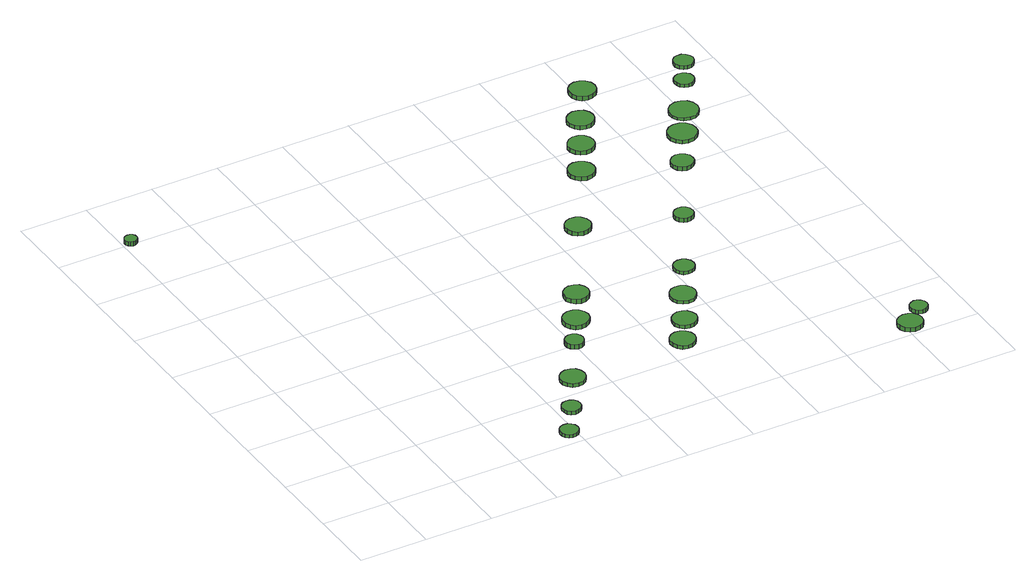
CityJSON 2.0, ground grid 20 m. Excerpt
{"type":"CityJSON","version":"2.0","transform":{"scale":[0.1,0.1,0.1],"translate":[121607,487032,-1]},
"CityObjects":{
"tree1":{"type":"SolitaryVegetationObject","attributes":{"function":"something"},"geometry":[{"type":"MultiSurface","lod":"1","boundaries":[[[0,1,2,3,4,5,6,7,8,9,10,11,12,13,14]],[[15,16,17,18,19,20,21,22,23,24,25,26,27,28,29]],[[0,29,28,1]],[[1,28,27,2]],[[2,27,26,3]],[[3,26,25,4]],[[4,25,24,5]],[[5,24,23,6]],[[6,23,22,7]],[[7,22,21,8]],[[8,21,20,9]],[[9,20,19,10]],[[10,19,18,11]],[[11,18,17,12]],[[12,17,16,13]],[[13,16,15,14]],[[14,15,29,0]]]}]},
"tree2":{"type":"SolitaryVegetationObject","attributes":{"function":"something"},"geometry":[{"type":"MultiSurface","lod":"1","boundaries":[[[30,31,32,33,34,35,36,37,38,39,40,41,42,43,44]],[[45,46,47,48,49,50,51,52,53,54,55,56,57,58,59]],[[30,59,58,31]],[[31,58,57,32]],[[32,57,56,33]],[[33,56,55,34]],[[34,55,54,35]],[[35,54,53,36]],[[36,53,52,37]],[[37,52,51,38]],[[38,51,50,39]],[[39,50,49,40]],[[40,49,48,41]],[[41,48,47,42]],[[42,47,46,43]],[[43,46,45,44]],[[44,45,59,30]]]}]},
"tree3":{"type":"SolitaryVegetationObject","attributes":{"function":"something"},"geometry":[{"type":"MultiSurface","lod":"1","boundaries":[[[60,61,62,63,64,65,66,67,68,69,70,71,72,73,74]],[[75,76,77,78,79,80,81,82,83,84,85,86,87,88,89]],[[60,89,88,61]],[[61,88,87,62]],[[62,87,86,63]],[[63,86,85,64]],[[64,85,84,65]],[[65,84,83,66]],[[66,83,82,67]],[[67,82,81,68]],[[68,81,80,69]],[[69,80,79,70]],[[70,79,78,71]],[[71,78,77,72]],[[72,77,76,73]],[[73,76,75,74]],[[74,75,89,60]]]}]},
"tree4":{"type":"SolitaryVegetationObject","attributes":{"function":"something"},"geometry":[{"type":"MultiSurface","lod":"1","boundaries":[[[90,91,92,93,94,95,96,97,98,99,100,101,102,103,104]],[[105,106,107,108,109,110,111,112,113,114,115,116,117,118,119]],[[90,119,118,91]],[[91,118,117,92]],[[92,117,116,93]],[[93,116,115,94]],[[94,115,114,95]],[[95,114,113,96]],[[96,113,112,97]],[[97,112,111,98]],[[98,111,110,99]],[[99,110,109,100]],[[100,109,108,101]],[[101,108,107,102]],[[102,107,106,103]],[[103,106,105,104]],[[104,105,119,90]]]}]},
"tree5":{"type":"SolitaryVegetationObject","attributes":{"function":"something"},"geometry":[{"type":"MultiSurface","lod":"1","boundaries":[[[120,121,122,123,124,125,126,127,128,129,130,131,132,133,134]],[[135,136,137,138,139,140,141,142,143,144,145,146,147,148,149]],[[120,149,148,121]],[[121,148,147,122]],[[122,147,146,123]],[[123,146,145,124]],[[124,145,144,125]],[[125,144,143,126]],[[126,143,142,127]],[[127,142,141,128]],[[128,141,140,129]],[[129,140,139,130]],[[130,139,138,131]],[[131,138,137,132]],[[132,137,136,133]],[[133,136,135,134]],[[134,135,149,120]]]}]},
"tree6":{"type":"SolitaryVegetationObject","attributes":{"function":"something"},"geometry":[{"type":"MultiSurface","lod":"1","boundaries":[[[150,151,152,153,154,155,156,157,158,159,160,161,162,163,164]],[[165,166,167,168,169,170,171,172,173,174,175,176,177,178,179]],[[150,179,178,151]],[[151,178,177,152]],[[152,177,176,153]],[[153,176,175,154]],[[154,175,174,155]],[[155,174,173,156]],[[156,173,172,157]],[[157,172,171,158]],[[158,171,170,159]],[[159,170,169,160]],[[160,169,168,161]],[[161,168,167,162]],[[162,167,166,163]],[[163,166,165,164]],[[164,165,179,150]]]}]},
"tree7":{"type":"SolitaryVegetationObject","attributes":{"function":"something"},"geometry":[{"type":"MultiSurface","lod":"1","boundaries":[[[180,181,182,183,184,185,186,187,188,189,190,191,192,193,194]],[[195,196,197,198,199,200,201,202,203,204,205,206,207,208,209]],[[180,209,208,181]],[[181,208,207,182]],[[182,207,206,183]],[[183,206,205,184]],[[184,205,204,185]],[[185,204,203,186]],[[186,203,202,187]],[[187,202,201,188]],[[188,201,200,189]],[[189,200,199,190]],[[190,199,198,191]],[[191,198,197,192]],[[192,197,196,193]],[[193,196,195,194]],[[194,195,209,180]]]}]},
"tree8":{"type":"SolitaryVegetationObject","attributes":{"function":"something"},"geometry":[{"type":"MultiSurface","lod":"1","boundaries":[[[210,211,212,213,214,215,216,217,218,219,220,221,222,223,224]],[[225,226,227,228,229,230,231,232,233,234,235,236,237,238,239]],[[210,239,238,211]],[[211,238,237,212]],[[212,237,236,213]],[[213,236,235,214]],[[214,235,234,215]],[[215,234,233,216]],[[216,233,232,217]],[[217,232,231,218]],[[218,231,230,219]],[[219,230,229,220]],[[220,229,228,221]],[[221,228,227,222]],[[222,227,226,223]],[[223,226,225,224]],[[224,225,239,210]]]}]},
"tree9":{"type":"SolitaryVegetationObject","attributes":{"function":"something"},"geometry":[{"type":"MultiSurface","lod":"1","boundaries":[[[240,241,242,243,244,245,246,247,248,249,250,251,252,253,254]],[[255,256,257,258,259,260,261,262,263,264,265,266,267,268,269]],[[240,269,268,241]],[[241,268,267,242]],[[242,267,266,243]],[[243,266,265,244]],[[244,265,264,245]],[[245,264,263,246]],[[246,263,262,247]],[[247,262,261,248]],[[248,261,260,249]],[[249,260,259,250]],[[250,259,258,251]],[[251,258,257,252]],[[252,257,256,253]],[[253,256,255,254]],[[254,255,269,240]]]}]},
"tree10":{"type":"SolitaryVegetationObject","attributes":{"function":"something"},"geometry":[{"type":"MultiSurface","lod":"1","boundaries":[[[270,271,272,273,274,275,276,277,278,279,280,281,282,283,284]],[[285,286,287,288,289,290,291,292,293,294,295,296,297,298,299]],[[270,299,298,271]],[[271,298,297,272]],[[272,297,296,273]],[[273,296,295,274]],[[274,295,294,275]],[[275,294,293,276]],[[276,293,292,277]],[[277,292,291,278]],[[278,291,290,279]],[[279,290,289,280]],[[280,289,288,281]],[[281,288,287,282]],[[282,287,286,283]],[[283,286,285,284]],[[284,285,299,270]]]}]},
"tree11":{"type":"SolitaryVegetationObject","attributes":{"function":"something"},"geometry":[{"type":"MultiSurface","lod":"1","boundaries":[[[300,301,302,303,304,305,306,307,308,309,310,311,312,313,314]],[[315,316,317,318,319,320,321,322,323,324,325,326,327,328,329]],[[300,329,328,301]],[[301,328,327,302]],[[302,327,326,303]],[[303,326,325,304]],[[304,325,324,305]],[[305,324,323,306]],[[306,323,322,307]],[[307,322,321,308]],[[308,321,320,309]],[[309,320,319,310]],[[310,319,318,311]],[[311,318,317,312]],[[312,317,316,313]],[[313,316,315,314]],[[314,315,329,300]]]}]},
"tree12":{"type":"SolitaryVegetationObject","attributes":{"function":"something"},"geometry":[{"type":"MultiSurface","lod":"1","boundaries":[[[330,331,332,333,334,335,336,337,338,339,340,341,342,343,344]],[[345,346,347,348,349,350,351,352,353,354,355,356,357,358,359]],[[330,359,358,331]],[[331,358,357,332]],[[332,357,356,333]],[[333,356,355,334]],[[334,355,354,335]],[[335,354,353,336]],[[336,353,352,337]],[[337,352,351,338]],[[338,351,350,339]],[[339,350,349,340]],[[340,349,348,341]],[[341,348,347,342]],[[342,347,346,343]],[[343,346,345,344]],[[344,345,359,330]]]}]},
"tree13":{"type":"SolitaryVegetationObject","attributes":{"function":"something"},"geometry":[{"type":"MultiSurface","lod":"1","boundaries":[[[360,361,362,363,364,365,366,367,368,369,370,371,372,373,374]],[[375,376,377,378,379,380,381,382,383,384,385,386,387,388,389]],[[360,389,388,361]],[[361,388,387,362]],[[362,387,386,363]],[[363,386,385,364]],[[364,385,384,365]],[[365,384,383,366]],[[366,383,382,367]],[[367,382,381,368]],[[368,381,380,369]],[[369,380,379,370]],[[370,379,378,371]],[[371,378,377,372]],[[372,377,376,373]],[[373,376,375,374]],[[374,375,389,360]]]}]},
"tree14":{"type":"SolitaryVegetationObject","attributes":{"function":"something"},"geometry":[{"type":"MultiSurface","lod":"1","boundaries":[[[390,391,392,393,394,395,396,397,398,399,400,401,402,403,404]],[[405,406,407,408,409,410,411,412,413,414,415,416,417,418,419]],[[390,419,418,391]],[[391,418,417,392]],[[392,417,416,393]],[[393,416,415,394]],[[394,415,414,395]],[[395,414,413,396]],[[396,413,412,397]],[[397,412,411,398]],[[398,411,410,399]],[[399,410,409,400]],[[400,409,408,401]],[[401,408,407,402]],[[402,407,406,403]],[[403,406,405,404]],[[404,405,419,390]]]}]},
"tree15":{"type":"SolitaryVegetationObject","attributes":{"function":"something"},"geometry":[{"type":"MultiSurface","lod":"1","boundaries":[[[420,421,422,423,424,425,426,427,428,429,430,431,432,433,434]],[[435,436,437,438,439,440,441,442,443,444,445,446,447,448,449]],[[420,449,448,421]],[[421,448,447,422]],[[422,447,446,423]],[[423,446,445,424]],[[424,445,444,425]],[[425,444,443,426]],[[426,443,442,427]],[[427,442,441,428]],[[428,441,440,429]],[[429,440,439,430]],[[430,439,438,431]],[[431,438,437,432]],[[432,437,436,433]],[[433,436,435,434]],[[434,435,449,420]]]}]},
"tree16":{"type":"SolitaryVegetationObject","attributes":{"function":"something"},"geometry":[{"type":"MultiSurface","lod":"1","boundaries":[[[450,451,452,453,454,455,456,457,458,459,460,461,462,463,464]],[[465,466,467,468,469,470,471,472,473,474,475,476,477,478,479]],[[450,479,478,451]],[[451,478,477,452]],[[452,477,476,453]],[[453,476,475,454]],[[454,475,474,455]],[[455,474,473,456]],[[456,473,472,457]],[[457,472,471,458]],[[458,471,470,459]],[[459,470,469,460]],[[460,469,468,461]],[[461,468,467,462]],[[462,467,466,463]],[[463,466,465,464]],[[464,465,479,450]]]}]},
"tree17":{"type":"SolitaryVegetationObject","attributes":{"function":"something"},"geometry":[{"type":"MultiSurface","lod":"1","boundaries":[[[480,481,482,483,484,485,486,487,488,489,490,491,492,493,494]],[[495,496,497,498,499,500,501,502,503,504,505,506,507,508,509]],[[480,509,508,481]],[[481,508,507,482]],[[482,507,506,483]],[[483,506,505,484]],[[484,505,504,485]],[[485,504,503,486]],[[486,503,502,487]],[[487,502,501,488]],[[488,501,500,489]],[[489,500,499,490]],[[490,499,498,491]],[[491,498,497,492]],[[492,497,496,493]],[[493,496,495,494]],[[494,495,509,480]]]}]},
"tree18":{"type":"SolitaryVegetationObject","attributes":{"function":"something"},"geometry":[{"type":"MultiSurface","lod":"1","boundaries":[[[510,511,512,513,514,515,516,517,518,519,520,521,522,523,524]],[[525,526,527,528,529,530,531,532,533,534,535,536,537,538,539]],[[510,539,538,511]],[[511,538,537,512]],[[512,537,536,513]],[[513,536,535,514]],[[514,535,534,515]],[[515,534,533,516]],[[516,533,532,517]],[[517,532,531,518]],[[518,531,530,519]],[[519,530,529,520]],[[520,529,528,521]],[[521,528,527,522]],[[522,527,526,523]],[[523,526,525,524]],[[524,525,539,510]]]}]},
"tree19":{"type":"SolitaryVegetationObject","attributes":{"function":"something"},"geometry":[{"type":"MultiSurface","lod":"1","boundaries":[[[540,541,542,543,544,545,546,547,548,549,550,551,552,553,554]],[[555,556,557,558,559,560,561,562,563,564,565,566,567,568,569]],[[540,569,568,541]],[[541,568,567,542]],[[542,567,566,543]],[[543,566,565,544]],[[544,565,564,545]],[[545,564,563,546]],[[546,563,562,547]],[[547,562,561,548]],[[548,561,560,549]],[[549,560,559,550]],[[550,559,558,551]],[[551,558,557,552]],[[552,557,556,553]],[[553,556,555,554]],[[554,555,569,540]]]}]},
"tree20":{"type":"SolitaryVegetationObject","attributes":{"function":"something"},"geometry":[{"type":"MultiSurface","lod":"1","boundaries":[[[570,571,572,573,574,575,576,577,578,579,580,581,582,583,584]],[[585,586,587,588,589,590,591,592,593,594,595,596,597,598,599]],[[570,599,598,571]],[[571,598,597,572]],[[572,597,596,573]],[[573,596,595,574]],[[574,595,594,575]],[[575,594,593,576]],[[576,593,592,577]],[[577,592,591,578]],[[578,591,590,579]],[[579,590,589,580]],[[580,589,588,581]],[[581,588,587,582]],[[582,587,586,583]],[[583,586,585,584]],[[584,585,599,570]]]}]},
"tree21":{"type":"SolitaryVegetationObject","attributes":{"function":"something"},"geometry":[{"type":"MultiSurface","lod":"1","boundaries":[[[600,601,602,603,604,605,606,607,608,609,610,611,612,613,614]],[[615,616,617,618,619,620,621,622,623,624,625,626,627,628,629]],[[600,629,628,601]],[[601,628,627,602]],[[602,627,626,603]],[[603,626,625,604]],[[604,625,624,605]],[[605,624,623,606]],[[606,623,622,607]],[[607,622,621,608]],[[608,621,620,609]],[[609,620,619,610]],[[610,619,618,611]],[[611,618,617,612]],[[612,617,616,613]],[[613,616,615,614]],[[614,615,629,600]]]}]},
"tree22":{"type":"SolitaryVegetationObject","attributes":{"function":"something"},"geometry":[{"type":"MultiSurface","lod":"1","boundaries":[[[630,631,632,633,634,635,636,637,638,639,640,641,642,643,644]],[[645,646,647,648,649,650,651,652,653,654,655,656,657,658,659]],[[630,659,658,631]],[[631,658,657,632]],[[632,657,656,633]],[[633,656,655,634]],[[634,655,654,635]],[[635,654,653,636]],[[636,653,652,637]],[[637,652,651,638]],[[638,651,650,639]],[[639,650,649,640]],[[640,649,648,641]],[[641,648,647,642]],[[642,647,646,643]],[[643,646,645,644]],[[644,645,659,630]]]}]},
"tree23":{"type":"SolitaryVegetationObject","attributes":{"function":"something"},"geometry":[{"type":"MultiSurface","lod":"1","boundaries":[[[660,661,662,663,664,665,666,667,668,669,670,671,672,673,674]],[[675,676,677,678,679,680,681,682,683,684,685,686,687,688,689]],[[660,689,688,661]],[[661,688,687,662]],[[662,687,686,663]],[[663,686,685,664]],[[664,685,684,665]],[[665,684,683,666]],[[666,683,682,667]],[[667,682,681,668]],[[668,681,680,669]],[[669,680,679,670]],[[670,679,678,671]],[[671,678,677,672]],[[672,677,676,673]],[[673,676,675,674]],[[674,675,689,660]]]}]},
"tree24":{"type":"SolitaryVegetationObject","attributes":{"function":"something"},"geometry":[{"type":"MultiSurface","lod":"1","boundaries":[[[690,691,692,693,694,695,696,697,698,699,700,701,702,703,704]],[[705,706,707,708,709,710,711,712,713,714,715,716,717,718,719]],[[690,719,718,691]],[[691,718,717,692]],[[692,717,716,693]],[[693,716,715,694]],[[694,715,714,695]],[[695,714,713,696]],[[696,713,712,697]],[[697,712,711,698]],[[698,711,710,699]],[[699,710,709,700]],[[700,709,708,701]],[[701,708,707,702]],[[702,707,706,703]],[[703,706,705,704]],[[704,705,719,690]]]}]}
},
"vertices":[
[36,1395,30],[35,1402,30],[31,1408,30],[24,1412,30],[17,1413,30],[9,1411,30],[4,1406,30],[1,1399,30],[1,1391,30],[4,1384,30],[9,1379,30],[17,1377,30],[24,1378,30],[31,1382,30],[35,1388,30],[35,1388,17],[31,1382,17],[24,1378,17],[17,1377,17],[9,1379,17],[4,1384,17],[1,1391,17],[1,1399,17],[4,1406,17],[9,1411,17],[17,1413,17],[24,1412,17],[31,1408,17],[35,1402,17],[36,1395,17],
[608,49,16],[606,60,16],[599,69,16],[590,75,16],[579,76,16],[568,73,16],[560,65,16],[555,55,16],[555,44,16],[560,33,16],[568,26,16],[579,23,16],[590,24,16],[599,29,16],[606,38,16],[606,38,6],[599,29,6],[590,24,6],[579,23,6],[568,26,6],[560,33,6],[555,44,6],[555,55,6],[560,65,6],[568,73,6],[579,76,6],[590,75,6],[599,69,6],[606,60,6],[608,49,6],
[669,142,17],[667,153,17],[660,163,17],[650,168,17],[639,169,17],[628,166,17],[620,158,17],[616,148,17],[616,137,17],[620,126,17],[628,119,17],[639,115,17],[650,117,17],[660,122,17],[667,131,17],[667,131,6],[660,122,6],[650,117,6],[639,115,6],[628,119,6],[620,126,6],[616,137,6],[616,148,6],[620,158,6],[628,166,6],[639,169,6],[650,168,6],[660,163,6],[667,153,6],[669,142,6],
[750,261,17],[747,276,17],[739,288,17],[726,295,17],[711,297,17],[696,292,17],[685,282,17],[679,268,17],[679,253,17],[685,240,17],[696,230,17],[711,225,17],[726,227,17],[739,234,17],[747,246,17],[747,246,6],[739,234,6],[726,227,6],[711,225,6],[696,230,6],[685,240,6],[679,253,6],[679,268,6],[685,282,6],[696,292,6],[711,297,6],[726,295,6],[739,288,6],[747,276,6],[750,261,6],
[829,406,20],[827,417,20],[821,426,20],[811,432,20],[800,433,20],[789,429,20],[781,422,20],[776,412,20],[776,401,20],[781,390,20],[789,383,20],[800,379,20],[811,380,20],[821,386,20],[827,395,20],[827,395,7],[821,386,7],[811,380,7],[800,379,7],[789,383,7],[781,390,7],[776,401,7],[776,412,7],[781,422,7],[789,429,7],[800,433,7],[811,432,7],[821,426,7],[827,417,7],[829,406,7],
[896,495,19],[893,510,19],[884,523,19],[870,531,19],[854,532,19],[839,527,19],[828,517,19],[821,503,19],[821,487,19],[828,473,19],[839,462,19],[854,457,19],[870,459,19],[884,467,19],[893,479,19],[893,479,6],[884,467,6],[870,459,6],[854,457,6],[839,462,6],[828,473,6],[821,487,6],[821,503,6],[828,517,6],[839,527,6],[854,532,6],[870,531,6],[884,523,6],[893,510,6],[896,495,6],
[956,599,19],[953,614,19],[944,626,19],[931,633,19],[916,635,19],[902,630,19],[891,620,19],[885,606,19],[885,591,19],[891,578,19],[902,568,19],[916,563,19],[931,565,19],[944,572,19],[953,584,19],[953,584,6],[944,572,6],[931,565,6],[916,563,6],[902,568,6],[891,578,6],[885,591,6],[885,606,6],[891,620,6],[902,630,6],[916,635,6],[931,633,6],[944,626,6],[953,614,6],[956,599,6],
[1093,273,16],[1090,288,16],[1081,300,16],[1068,307,16],[1053,309,16],[1039,304,16],[1028,294,16],[1022,281,16],[1022,266,16],[1028,252,16],[1039,242,16],[1053,237,16],[1068,239,16],[1081,246,16],[1090,258,16],[1090,258,5],[1081,246,5],[1068,239,5],[1053,237,5],[1039,242,5],[1028,252,5],[1022,266,5],[1022,281,5],[1028,294,5],[1039,304,5],[1053,309,5],[1068,307,5],[1081,300,5],[1090,288,5],[1093,273,5],
[1145,354,16],[1141,368,16],[1133,380,16],[1120,387,16],[1106,389,16],[1092,384,16],[1081,375,16],[1075,361,16],[1075,347,16],[1081,333,16],[1092,323,16],[1106,319,16],[1120,320,16],[1133,328,16],[1141,340,16],[1141,340,5],[1133,328,5],[1120,320,5],[1106,319,5],[1092,323,5],[1081,333,5],[1075,347,5],[1075,361,5],[1081,375,5],[1092,384,5],[1106,389,5],[1120,387,5],[1133,380,5],[1141,368,5],[1145,354,5],
[1202,459,15],[1199,474,15],[1190,487,15],[1177,495,15],[1161,496,15],[1147,492,15],[1135,481,15],[1129,467,15],[1129,452,15],[1135,437,15],[1147,427,15],[1161,422,15],[1177,424,15],[1190,432,15],[1199,444,15],[1199,444,5],[1190,432,5],[1177,424,5],[1161,422,5],[1147,427,5],[1135,437,5],[1129,452,5],[1129,467,5],[1135,481,5],[1147,492,5],[1161,496,5],[1177,495,5],[1190,487,5],[1199,474,5],[1202,459,5],
[1118,870,22],[1115,885,22],[1106,897,22],[1093,905,22],[1078,907,22],[1063,902,22],[1052,892,22],[1046,878,22],[1046,863,22],[1052,849,22],[1063,839,22],[1078,834,22],[1093,836,22],[1106,843,22],[1115,856,22],[1115,856,10],[1106,843,10],[1093,836,10],[1078,834,10],[1063,839,10],[1052,849,10],[1046,863,10],[1046,878,10],[1052,892,10],[1063,902,10],[1078,907,10],[1093,905,10],[1106,897,10],[1115,885,10],[1118,870,10],
[1263,572,15],[1261,584,15],[1253,595,15],[1243,601,15],[1230,602,15],[1218,598,15],[1209,590,15],[1204,579,15],[1204,566,15],[1209,555,15],[1218,546,15],[1230,543,15],[1243,544,15],[1253,550,15],[1261,560,15],[1261,560,5],[1253,550,5],[1243,544,5],[1230,543,5],[1218,546,5],[1209,555,5],[1204,566,5],[1204,579,5],[1209,590,5],[1218,598,5],[1230,602,5],[1243,601,5],[1253,595,5],[1261,584,5],[1263,572,5],
[1257,1091,24],[1254,1106,24],[1245,1119,24],[1231,1127,24],[1215,1129,24],[1200,1124,24],[1188,1113,24],[1182,1099,24],[1182,1083,24],[1188,1069,24],[1200,1058,24],[1215,1053,24],[1231,1055,24],[1245,1063,24],[1254,1076,24],[1254,1076,12],[1245,1063,12],[1231,1055,12],[1215,1053,12],[1200,1058,12],[1188,1069,12],[1182,1083,12],[1182,1099,12],[1188,1113,12],[1200,1124,12],[1215,1129,12],[1231,1127,12],[1245,1119,12],[1254,1106,12],[1257,1091,12],
[1378,777,24],[1376,789,24],[1369,798,24],[1359,804,24],[1348,805,24],[1337,801,24],[1328,794,24],[1324,783,24],[1324,772,24],[1328,761,24],[1337,754,24],[1348,750,24],[1359,751,24],[1369,757,24],[1376,766,24],[1376,766,11],[1369,757,11],[1359,751,11],[1348,750,11],[1337,754,11],[1328,761,11],[1324,772,11],[1324,783,11],[1328,794,11],[1337,801,11],[1348,805,11],[1359,804,11],[1369,798,11],[1376,789,11],[1378,777,11],
[1651,36,23],[1648,50,23],[1639,62,23],[1626,69,23],[1612,71,23],[1597,66,23],[1586,57,23],[1580,43,23],[1580,28,23],[1586,15,23],[1597,5,23],[1612,0,23],[1626,2,23],[1639,9,23],[1648,21,23],[1648,21,10],[1639,9,10],[1626,2,10],[1612,0,10],[1597,5,10],[1586,15,10],[1580,28,10],[1580,43,10],[1586,57,10],[1597,66,10],[1612,71,10],[1626,69,10],[1639,62,10],[1648,50,10],[1651,36,10],
[1321,1204,19],[1318,1219,19],[1309,1232,19],[1295,1240,19],[1279,1242,19],[1264,1237,19],[1253,1226,19],[1246,1212,19],[1246,1196,19],[1253,1182,19],[1264,1171,19],[1279,1166,19],[1295,1168,19],[1309,1176,19],[1318,1189,19],[1318,1189,7],[1309,1176,7],[1295,1168,7],[1279,1166,7],[1264,1171,7],[1253,1182,7],[1246,1196,7],[1246,1212,7],[1253,1226,7],[1264,1237,7],[1279,1242,7],[1295,1240,7],[1309,1232,7],[1318,1219,7],[1321,1204,7],
[1698,91,21],[1696,101,21],[1690,109,21],[1681,115,21],[1671,116,21],[1661,112,21],[1653,106,21],[1649,96,21],[1649,86,21],[1653,76,21],[1661,69,21],[1671,66,21],[1681,67,21],[1690,72,21],[1696,81,21],[1696,81,9],[1690,72,9],[1681,67,9],[1671,66,9],[1661,69,9],[1653,76,9],[1649,86,9],[1649,96,9],[1653,106,9],[1661,112,9],[1671,116,9],[1681,115,9],[1690,109,9],[1696,101,9],[1698,91,9],
[1381,1310,17],[1378,1326,17],[1369,1339,17],[1355,1346,17],[1339,1348,17],[1324,1343,17],[1313,1333,17],[1306,1318,17],[1306,1303,17],[1313,1288,17],[1324,1278,17],[1339,1273,17],[1355,1274,17],[1369,1282,17],[1378,1295,17],[1378,1295,5],[1369,1282,5],[1355,1274,5],[1339,1273,5],[1324,1278,5],[1313,1288,5],[1306,1303,5],[1306,1318,5],[1313,1333,5],[1324,1343,5],[1339,1348,5],[1355,1346,5],[1369,1339,5],[1378,1326,5],[1381,1310,5],
[1503,994,24],[1501,1007,24],[1493,1017,24],[1481,1024,24],[1468,1026,24],[1455,1021,24],[1445,1012,24],[1440,1000,24],[1440,987,24],[1445,975,24],[1455,966,24],[1468,961,24],[1481,963,24],[1493,970,24],[1501,980,24],[1501,980,12],[1493,970,12],[1481,963,12],[1468,961,12],[1455,966,12],[1445,975,12],[1440,987,12],[1440,1000,12],[1445,1012,12],[1455,1021,12],[1468,1026,12],[1481,1024,12],[1493,1017,12],[1501,1007,12],[1503,994,12],
[1454,1428,18],[1451,1443,18],[1442,1456,18],[1428,1464,18],[1412,1466,18],[1397,1461,18],[1385,1450,18],[1379,1436,18],[1379,1420,18],[1385,1406,18],[1397,1395,18],[1412,1390,18],[1428,1392,18],[1442,1400,18],[1451,1412,18],[1451,1412,5],[1442,1400,5],[1428,1392,5],[1412,1390,5],[1397,1395,5],[1385,1406,5],[1379,1420,5],[1379,1436,5],[1385,1450,5],[1397,1461,5],[1412,1466,5],[1428,1464,5],[1442,1456,5],[1451,1443,5],[1454,1428,5],
[1586,1121,17],[1583,1138,17],[1573,1152,17],[1558,1160,17],[1541,1162,17],[1524,1157,17],[1511,1145,17],[1504,1130,17],[1504,1112,17],[1511,1097,17],[1524,1085,17],[1541,1080,17],[1558,1082,17],[1573,1090,17],[1583,1104,17],[1583,1104,6],[1573,1090,6],[1558,1082,6],[1541,1080,6],[1524,1085,6],[1511,1097,6],[1504,1112,6],[1504,1130,6],[1511,1145,6],[1524,1157,6],[1541,1162,6],[1558,1160,6],[1573,1152,6],[1583,1138,6],[1586,1121,6],
[1644,1213,15],[1640,1230,15],[1630,1244,15],[1615,1252,15],[1598,1254,15],[1581,1249,15],[1568,1237,15],[1561,1222,15],[1561,1204,15],[1568,1189,15],[1581,1177,15],[1598,1172,15],[1615,1173,15],[1630,1182,15],[1640,1196,15],[1640,1196,6],[1630,1182,6],[1615,1173,6],[1598,1172,6],[1581,1177,6],[1568,1189,6],[1561,1204,6],[1561,1222,6],[1568,1237,6],[1581,1249,6],[1598,1254,6],[1615,1252,6],[1630,1244,6],[1640,1230,6],[1644,1213,6],
[1703,1337,16],[1701,1349,16],[1694,1358,16],[1684,1364,16],[1672,1365,16],[1661,1361,16],[1652,1354,16],[1648,1343,16],[1648,1331,16],[1652,1321,16],[1661,1313,16],[1672,1309,16],[1684,1310,16],[1694,1316,16],[1701,1326,16],[1701,1326,6],[1694,1316,6],[1684,1310,6],[1672,1309,6],[1661,1313,6],[1652,1321,6],[1648,1331,6],[1648,1343,6],[1652,1354,6],[1661,1361,6],[1672,1365,6],[1684,1364,6],[1694,1358,6],[1701,1349,6],[1703,1337,6],
[1746,1414,16],[1743,1425,16],[1736,1435,16],[1726,1441,16],[1714,1442,16],[1703,1439,16],[1694,1431,16],[1689,1420,16],[1689,1408,16],[1694,1397,16],[1703,1389,16],[1714,1385,16],[1726,1386,16],[1736,1392,16],[1743,1402,16],[1743,1402,6],[1736,1392,6],[1726,1386,6],[1714,1385,6],[1703,1389,6],[1694,1397,6],[1689,1408,6],[1689,1420,6],[1694,1431,6],[1703,1439,6],[1714,1442,6],[1726,1441,6],[1736,1435,6],[1743,1425,6],[1746,1414,6]
]}
